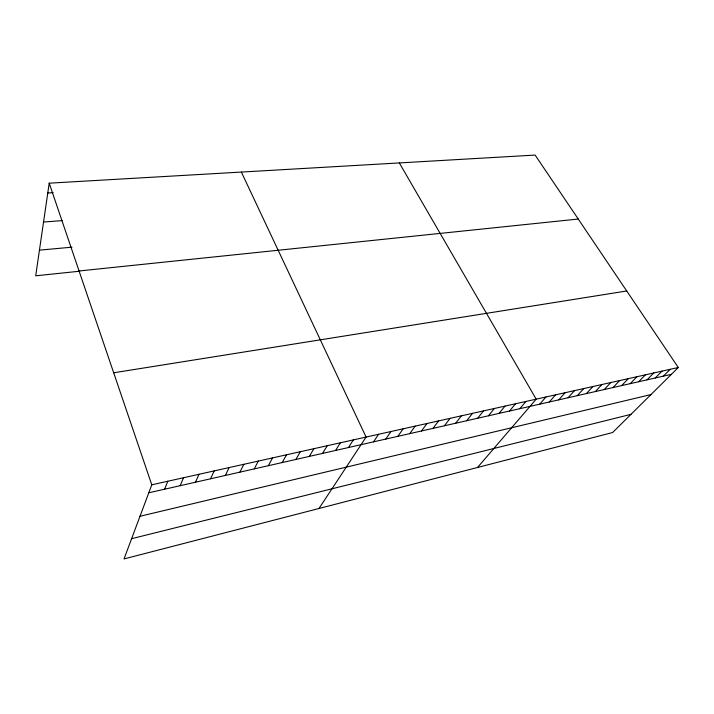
<?xml version="1.0" encoding="UTF-8"?>
<svg xmlns="http://www.w3.org/2000/svg" width="714" height="714" viewBox="0 0 714 714"><rect width="100%" height="100%" fill="white"/><g stroke="black" fill="none" stroke-linecap="round" stroke-linejoin="round"><path stroke-width="1.07" d="M49.212 183.177L151.779 484.806L124.031 558.928L612.603 432.532L678.3 367.505L535.125 155.072L49.212 183.177L35.7 275.8L79.798 271.204M164.613 489.215L167.781 481.245M180.178 485.69L183.507 477.737M195.484 482.218L198.974 474.292M210.541 478.799L214.182 470.91M225.347 475.444L229.14 467.572M239.904 472.141L243.849 464.296M254.238 468.893L258.316 461.074M268.339 465.698L272.543 457.906M282.217 462.556L286.555 454.782M295.873 459.459L300.335 451.712M309.314 456.407L313.901 448.687M322.549 453.408L327.253 445.714M335.58 450.454L340.391 442.787M348.414 447.544L353.332 439.904M318.988 508.493L366.077 437.066L241.368 172.065M373.502 441.859L378.625 434.273M385.765 439.074L390.986 431.515M397.85 436.334L403.16 428.802M409.756 433.639L415.146 426.133M421.483 430.979L426.963 423.5M433.041 428.355L438.61 420.903M444.429 425.776L450.079 418.35M455.666 423.232L461.387 415.825M466.733 420.716L472.534 413.344M477.648 418.243L483.521 410.898M488.412 415.807L494.356 408.488M499.024 413.397L505.03 406.105M509.493 411.023L515.562 403.758M519.819 408.685L525.95 401.447M477.523 467.483L536.187 399.162L399.322 162.926M539.704 404.178L545.951 396.993M549.28 402L555.581 394.842M558.732 399.858L565.086 392.727M568.067 397.743L574.475 390.629M577.287 395.654L583.74 388.568M586.381 393.592L592.888 386.533M595.369 391.558L601.911 384.525M604.24 389.541L610.827 382.534M613.005 387.559L619.636 380.571M621.653 385.596L628.329 378.634M630.203 383.659L636.915 376.724M638.646 381.74L645.394 374.832M646.991 379.848L653.774 372.967M655.229 377.983L662.048 371.119M663.377 376.135L670.223 369.299M131.608 538.686L630.98 414.343M140.006 516.267L650.945 394.574M148.789 492.803L671.419 374.314M151.779 484.806L678.3 367.505M113.687 372.788L626.722 290.982M79.067 270.981L578.242 219.037M39.44 250.15L72.007 247.169M43.536 222.045L62.243 220.599M47.776 193.003L53.148 192.664"/></g></svg>
